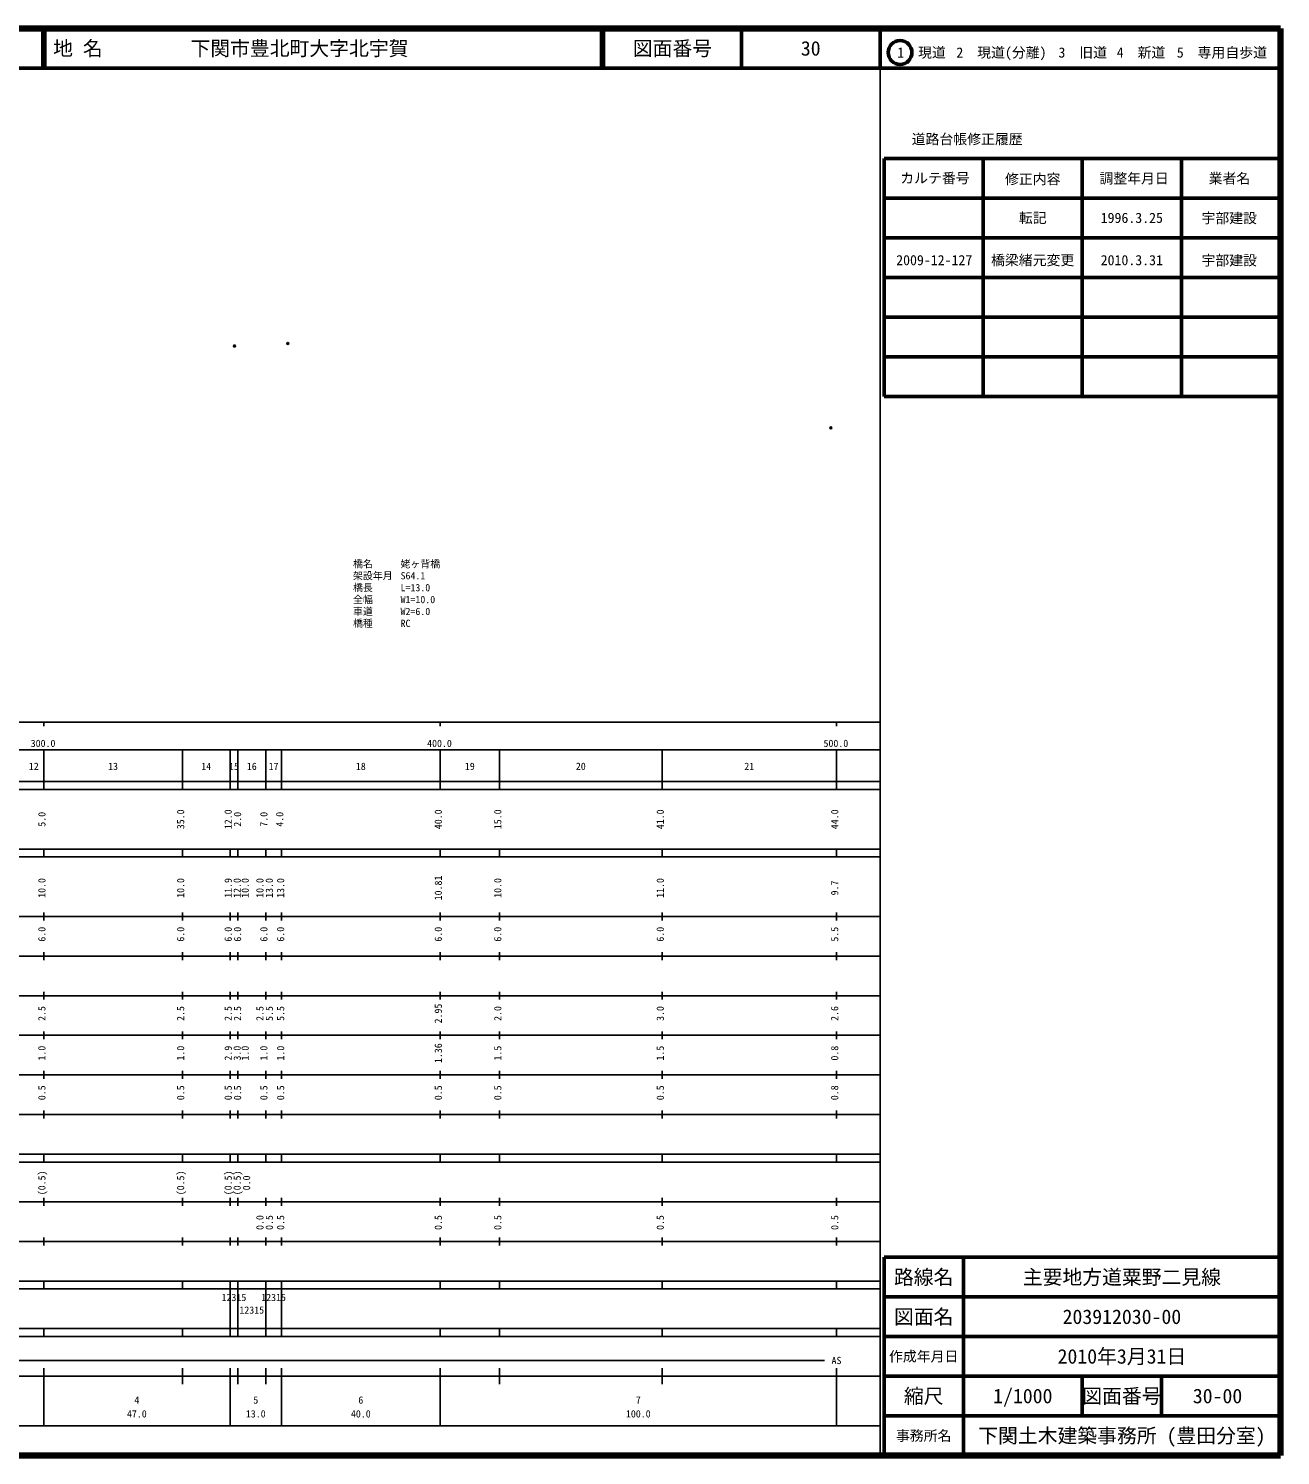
# Model space of a CAD drawing. Units: millimetres on the paper, with parts at other scales. Extents: x 40 to 680, y 20 to 380.
# Drawn here: x 364.2 to 680, y 20 to 380 of the extents above; entities that cross this region are included whole.
import ezdxf
from ezdxf.enums import TextEntityAlignment as Align

# ---------------------------------------------------------------- set-up
doc = ezdxf.new("R2010")
doc.units = ezdxf.units.MM
doc.header["$PDMODE"] = 32
doc.header["$PDSIZE"] = 0.5
for name, color, linetype in [('M-OTRS', 6, 'Continuous'), ('M-STR-HTXT', 7, 'Continuous'), ('M-TTL-TXT', 7, 'Continuous')]:
    doc.layers.add(name, color=color, linetype=linetype)
for name, color, linetype, lineweight in [('M-TTL', 2, 'Continuous', 140), ('M-TTL-BAND', 7, 'Continuous', 25), ('M-TTL-FRAM', 2, 'Continuous', 50), ('M-TTL-LINE', 7, 'Continuous', 50)]:
    doc.layers.add(name, color=color, linetype=linetype, lineweight=lineweight)
doc.styles.add('ＭＳ ゴシック', font='')
doc.styles.get('ＭＳ ゴシック').set_extended_font_data('MS Gothic')

msp = doc.modelspace()

# ---------------------------------------------------------------- linework, layer by layer
at = {"layer": 'M-OTRS'}
for p in [(416.136, 299.908), (429.558, 300.571), (566.6, 279.235)]:
    msp.add_point(p, dxfattribs=at)
at = {"layer": 'M-TTL'}
for p, q in [((680, 380), (40, 380)), ((680, 20), (680, 380)), ((40, 20), (680, 20))]:
    msp.add_line(p, q, dxfattribs=at)
at = {"layer": 'M-TTL-BAND'}
for p, q in [((579, 20), (579, 370)), ((40, 205), (579, 205)), ((368, 205), (368, 204)), ((468, 205), (468, 204)), ((568, 205), (568, 204)), ((68, 198), (579, 198)), ((368, 188), (368, 198)), ((403, 188), (403, 198)), ((415, 188), (415, 198)), ((417, 188), (417, 198)), ((424, 188), (424, 198)), ((428, 188), (428, 198)), ((468, 188), (468, 198)), ((483, 188), (483, 198)), ((524, 188), (524, 198)), ((568, 188), (568, 198)), ((40, 190), (579, 190)), ((40, 188), (579, 188)), ((40, 173), (579, 173)), ((368, 171), (368, 173)), ((403, 171), (403, 173)), ((415, 171), (415, 173)), ((417, 171), (417, 173)), ((424, 171), (424, 173)), ((428, 171), (428, 173)), ((468, 171), (468, 173)), ((483, 171), (483, 173)), ((524, 171), (524, 173)), ((568, 171), (568, 173)), ((40, 171), (579, 171)), ((40, 156), (579, 156)), ((368, 155), (368, 157)), ((403, 155), (403, 157)), ((415, 155), (415, 157)), ((417, 155), (417, 157)), ((424, 155), (424, 157)), ((428, 155), (428, 157)), ((468, 155), (468, 157)), ((483, 155), (483, 157)), ((524, 155), (524, 157)), ((568, 155), (568, 157)), ((46, 146), (579, 146)), ((368, 145), (368, 147)), ((403, 145), (403, 147)), ((415, 145), (415, 147)), ((417, 145), (417, 147)), ((424, 145), (424, 147)), ((428, 145), (428, 147)), ((468, 145), (468, 147)), ((483, 145), (483, 147)), ((524, 145), (524, 147)), ((568, 145), (568, 147)), ((368, 135), (368, 137)), ((403, 135), (403, 137)), ((415, 135), (415, 137)), ((417, 135), (417, 137)), ((424, 135), (424, 137)), ((428, 135), (428, 137)), ((468, 135), (468, 137)), ((483, 135), (483, 137)), ((524, 135), (524, 137)), ((568, 135), (568, 137)), ((52, 136), (579, 136)), ((46, 126), (579, 126)), ((368, 125), (368, 127)), ((403, 125), (403, 127)), ((415, 125), (415, 127)), ((417, 125), (417, 127)), ((424, 125), (424, 127)), ((428, 125), (428, 127)), ((468, 125), (468, 127)), ((483, 125), (483, 127)), ((524, 125), (524, 127)), ((568, 125), (568, 127)), ((52, 116), (579, 116)), ((368, 115), (368, 117)), ((403, 115), (403, 117)), ((415, 115), (415, 117)), ((417, 115), (417, 117)), ((424, 115), (424, 117)), ((428, 115), (428, 117)), ((468, 115), (468, 117)), ((483, 115), (483, 117)), ((524, 115), (524, 117)), ((568, 115), (568, 117)), ((46, 106), (579, 106)), ((368, 105), (368, 107)), ((403, 105), (403, 107)), ((415, 105), (415, 107)), ((417, 105), (417, 107)), ((424, 105), (424, 107)), ((428, 105), (428, 107)), ((468, 105), (468, 107)), ((483, 105), (483, 107)), ((524, 105), (524, 107)), ((568, 105), (568, 107)), ((40, 96), (579, 96)), ((40, 94), (579, 94)), ((368, 94), (368, 96)), ((403, 94), (403, 96)), ((415, 94), (415, 96)), ((417, 94), (417, 96)), ((424, 94), (424, 96)), ((428, 94), (428, 96)), ((468, 94), (468, 96)), ((483, 94), (483, 96)), ((524, 94), (524, 96)), ((568, 94), (568, 96)), ((49, 84), (579, 84)), ((368, 83), (368, 85)), ((403, 83), (403, 85)), ((415, 83), (415, 85)), ((417, 83), (417, 85)), ((424, 83), (424, 85)), ((428, 83), (428, 85)), ((468, 83), (468, 85)), ((483, 83), (483, 85)), ((524, 83), (524, 85)), ((568, 83), (568, 85)), ((40, 74), (579, 74)), ((368, 73), (368, 75)), ((403, 73), (403, 75)), ((415, 73), (415, 75)), ((417, 73), (417, 75)), ((424, 73), (424, 75)), ((428, 73), (428, 75)), ((468, 73), (468, 75)), ((483, 73), (483, 75)), ((524, 73), (524, 75)), ((568, 73), (568, 75)), ((40, 64), (579, 64)), ((40, 62), (579, 62)), ((368, 62), (368, 64)), ((403, 62), (403, 64)), ((415, 62), (415, 64)), ((415, 52), (415, 62)), ((417, 62), (417, 64)), ((417, 52), (417, 62)), ((417, 52), (417, 62)), ((424, 62), (424, 64)), ((424, 52), (424, 62)), ((424, 52), (424, 62)), ((428, 62), (428, 64)), ((428, 52), (428, 62)), ((468, 62), (468, 64)), ((483, 62), (483, 64)), ((524, 62), (524, 64)), ((568, 62), (568, 64)), ((40, 52), (579, 52)), ((368, 50), (368, 52)), ((403, 50), (403, 52)), ((415, 50), (415, 52)), ((417, 50), (417, 52)), ((424, 50), (424, 52)), ((428, 50), (428, 52)), ((468, 50), (468, 52)), ((483, 50), (483, 52)), ((524, 50), (524, 52)), ((568, 50), (568, 52)), ((40, 50), (579, 50)), ((71, 44), (565, 44)), ((40, 40), (579, 40)), ((368, 27.5), (368, 42)), ((403, 38), (403, 42)), ((415, 27.5), (415, 42)), ((417, 38), (417, 42)), ((424, 38), (424, 42)), ((428, 27.5), (428, 42)), ((468, 27.5), (468, 42)), ((483, 38), (483, 42)), ((524, 38), (524, 42)), ((568, 27.5), (568, 42)), ((68, 27.5), (579, 27.5))]:
    msp.add_line(p, q, dxfattribs=at)
at = {"layer": 'M-TTL-FRAM'}
for p, q in [((580, 347.197), (580, 287.197)), ((580, 347.197), (680, 347.197)), ((580, 287.197), (680, 287.197)), ((680, 70), (580, 70)), ((580, 70), (580, 20))]:
    msp.add_line(p, q, dxfattribs=at)
at = {"layer": 'M-TTL-LINE'}
for p, q in [((367.75, 380), (367.75, 370)), ((368.25, 380), (368.25, 370)), ((508.747, 380), (508.747, 370)), ((509.247, 380), (509.247, 370)), ((543.997, 380), (543.997, 370)), ((579, 380), (579, 370)), ((40, 370), (680, 370)), ((605, 347.197), (605, 287.197)), ((630, 347.197), (630, 287.197)), ((655, 347.197), (655, 287.197)), ((580, 337.197), (680, 337.197)), ((580, 327.197), (680, 327.197)), ((580, 317.197), (680, 317.197)), ((580, 307.197), (680, 307.197)), ((580, 297.197), (680, 297.197)), ((600, 70), (600, 20)), ((680, 60), (580, 60)), ((680, 50), (580, 50)), ((680, 40), (580, 40)), ((630, 40), (630, 30)), ((650, 40), (650, 30)), ((680, 30), (580, 30))]:
    msp.add_line(p, q, dxfattribs=at)
msp.add_circle((584.031, 373.958), 3, dxfattribs=at)

# ---------------------------------------------------------------- texts
at = {"layer": 'M-STR-HTXT', "style": 'ＭＳ ゴシック'}
for s, p in [('橋名', (446.03, 243.479)), ('姥ヶ背橋', (458.03, 243.479)), ('架設年月', (446.03, 240.479)), ('S64.1', (458.03, 240.479)), ('橋長', (446.03, 237.479)), ('L=13.0', (458.03, 237.479)), ('全幅', (446.03, 234.479)), ('車道', (446.03, 231.479)), ('W1=10.0', (458.03, 234.479)), ('橋種', (446.03, 228.479)), ('W2=6.0', (458.03, 231.479)), ('RC', (458.03, 228.479))]:
    msp.add_text(s, height=1.833, dxfattribs=at).set_placement(p, align=Align.BOTTOM_LEFT)
at = {"layer": 'M-TTL-BAND', "style": 'ＭＳ ゴシック'}
for s, p in [('300.0', (367.844, 198.195)), ('400.0', (467.844, 198.195)), ('500.0', (567.844, 198.195)), ('12', (365.5, 192.405)), ('13', (385.5, 192.405)), ('14', (409, 192.405)), ('15', (416, 192.405)), ('16', (420.5, 192.405)), ('17', (426, 192.405)), ('18', (448, 192.405)), ('19', (475.5, 192.405)), ('20', (503.5, 192.405)), ('21', (546, 192.405)), ('AS', (568, 42.5)), ('4', (391.5, 32.523)), ('5', (421.5, 32.523)), ('6', (448, 32.523)), ('7', (518, 32.523)), ('47.0', (391.5, 29.033)), ('13.0', (421.5, 29.033)), ('40.0', (448, 29.033)), ('100.0', (518, 29.033))]:
    msp.add_text(s, height=1.833, dxfattribs=at).set_placement(p, align=Align.BOTTOM_CENTER)
for s, p in [('5.0', (369, 180.5)), ('35.0', (404, 180.5)), ('12.0', (416, 180.5)), ('2.0', (418.354, 180.5)), ('7.0', (425, 180.5)), ('4.0', (429, 180.5)), ('40.0', (469, 180.5)), ('15.0', (484, 180.5)), ('41.0', (525, 180.5)), ('44.0', (569, 180.5)), ('10.81', (469, 163.174)), ('10.0', (369, 163.174)), ('10.0', (404, 163.174)), ('11.9', (416, 163.174)), ('12.0', (418.273, 163.174)), ('10.0', (420.295, 163.174)), ('10.0', (424, 163.174)), ('13.0', (426.37, 163.174)), ('13.0', (429.221, 163.174)), ('10.0', (484, 163.174)), ('11.0', (525, 163.174)), ('9.7', (569, 163.174)), ('6.0', (369, 151.5)), ('6.0', (404, 151.5)), ('6.0', (416, 151.5)), ('6.0', (418.354, 151.5)), ('6.0', (425, 151.5)), ('6.0', (429.221, 151.5)), ('6.0', (469, 151.5)), ('6.0', (484, 151.5)), ('6.0', (525, 151.5)), ('5.5', (569, 151.5)), ('2.5', (369, 131.5)), ('2.5', (404, 131.5)), ('2.5', (416, 131.5)), ('2.5', (418.354, 131.5)), ('2.5', (424, 131.5)), ('5.5', (426.37, 131.5)), ('5.5', (429.221, 131.5)), ('2.95', (469, 131.5)), ('2.0', (484, 131.5)), ('3.0', (525, 131.5)), ('2.6', (569, 131.5)), ('1.0', (369, 121.5)), ('1.0', (404, 121.5)), ('2.9', (416, 121.5)), ('3.0', (418.273, 121.5)), ('1.0', (420.295, 121.5)), ('1.0', (425, 121.5)), ('1.0', (429.221, 121.5)), ('1.36', (469, 121.5)), ('1.5', (484, 121.5)), ('1.5', (525, 121.5)), ('0.8', (569, 121.5)), ('0.5', (369, 111.5)), ('0.5', (404, 111.5)), ('0.5', (416, 111.5)), ('0.5', (418.354, 111.5)), ('0.5', (425, 111.5)), ('0.5', (429.221, 111.5)), ('0.5', (469, 111.5)), ('0.5', (484, 111.5)), ('0.5', (525, 111.5)), ('0.8', (569, 111.5)), ('(0.5)', (369, 88.764)), ('(0.5)', (404, 88.764)), ('(0.5)', (416, 88.764)), ('(0.5)', (418.273, 88.764)), ('0.0', (420.643, 88.764)), ('0.0', (424, 78.764)), ('0.5', (426.37, 78.764)), ('0.5', (429.221, 78.764)), ('0.5', (469, 78.764)), ('0.5', (484, 78.764)), ('0.5', (525, 78.764)), ('0.5', (569, 78.764))]:
    msp.add_text(s, height=1.833, rotation=90, dxfattribs=at).set_placement(p, align=Align.BOTTOM_CENTER)
for p in [(412.875, 58.405), (422.875, 58.405), (417.375, 55.218)]:
    msp.add_text('12315', height=1.833, dxfattribs=at).set_placement(p, align=Align.BOTTOM_LEFT)
at = {"layer": 'M-TTL-TXT', "style": 'ＭＳ ゴシック'}
for s, p in [('地 名', (370.38, 375)), ('下関市豊北町大字北宇賀', (405.024, 375))]:
    msp.add_text(s, height=3.666, dxfattribs=at).set_placement(p, align=Align.MIDDLE_LEFT)
for s, height, p in [('図面番号', 3.666, (526.622, 375)), ('30', 3.666, (561.497, 375)), ('1\u3000現道', 2.566, (589.448, 373.958)), ('2\u3000現道(分離)', 2.566, (609.619, 373.958)), ('3\u3000旧道', 2.566, (630.121, 373.958)), ('4\u3000新道', 2.566, (644.824, 373.958)), ('5\u3000専用自歩道', 2.566, (665.228, 373.958)), ('道路台帳修正履歴', 2.566, (600.968, 352.113)), ('カルテ番号', 2.566, (592.839, 342.277)), ('修正内容', 2.566, (617.509, 342.023)), ('調整年月日', 2.566, (643.089, 342.197)), ('業者名', 2.566, (667.134, 342.197)), ('転記', 2.566, (617.5, 332.245)), ('1996.3.25', 2.566, (642.5, 332.245)), ('宇部建設', 2.566, (667.077, 332.189)), ('2009-12-127', 2.566, (592.661, 321.575)), ('橋梁緒元変更', 2.566, (617.5, 321.575)), ('2010.3.31', 2.566, (642.5, 321.575)), ('宇部建設', 2.566, (667.077, 321.518)), ('路線名', 3.666, (590, 65)), ('路線名', 3.666, (590, 65)), ('主要地方道粟野二見線', 3.666, (640, 65)), ('図面名', 3.666, (590, 55)), ('図面名', 3.666, (590, 55)), ('203912030-00', 3.666, (640, 55)), ('2010年3月31日', 3.666, (640, 45)), ('作成年月日', 2.566, (590, 45)), ('作成年月日', 2.566, (590, 45)), ('縮尺', 3.666, (590, 35)), ('縮尺', 3.666, (590, 35)), ('1/1000', 3.666, (615, 35)), ('図面番号', 3.666, (640, 35)), ('図面番号', 3.666, (640, 35)), ('30-00', 3.666, (664.125, 35)), ('事務所名', 2.566, (590, 25)), ('事務所名', 2.566, (590, 25)), ('下関土木建築事務所 (豊田分室)', 3.666, (640, 25))]:
    msp.add_text(s, height=height, dxfattribs=at).set_placement(p, align=Align.MIDDLE_CENTER)

doc.saveas('drawing.dxf')
